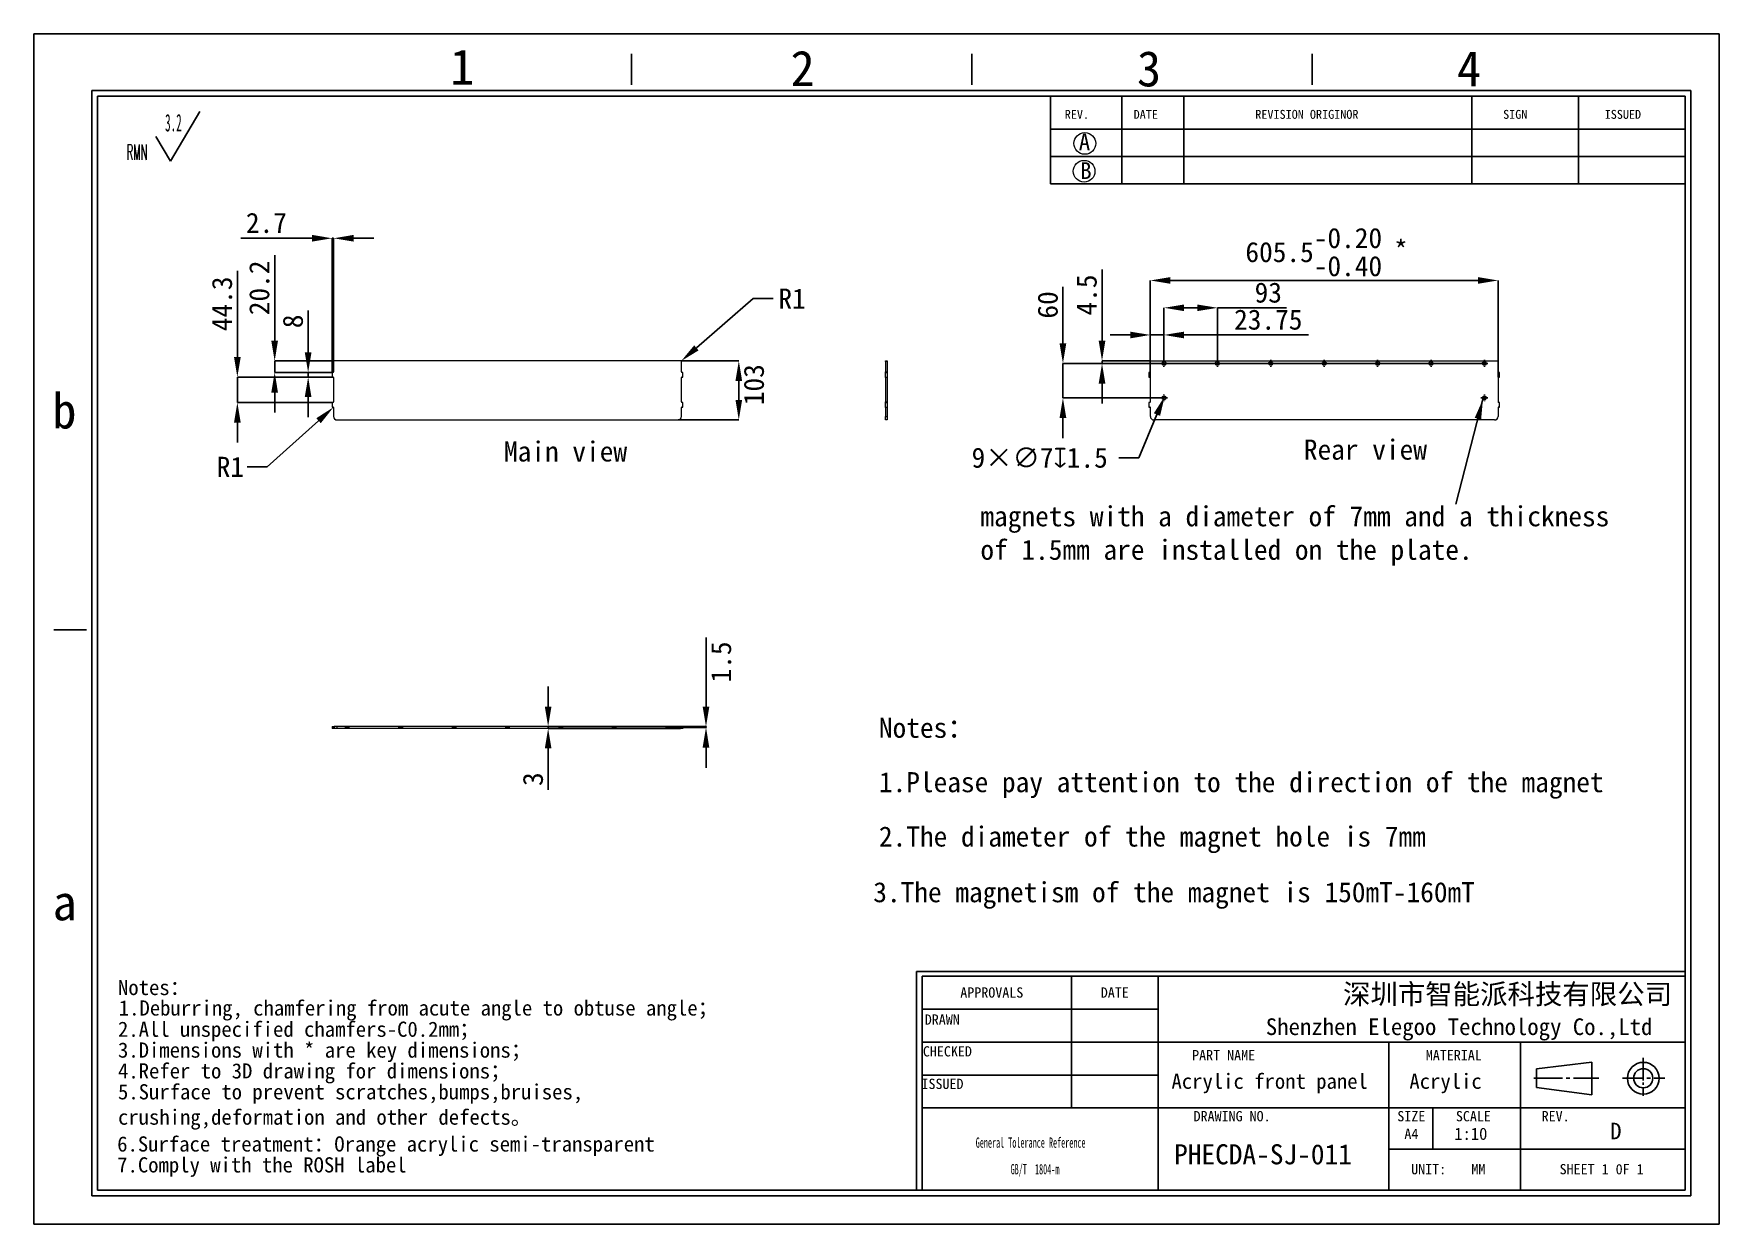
# Model space of a CAD drawing. Header units: millimetres. Extents: x 2 to 295, y 1 to 209.
import ezdxf

# ---------------------------------------------------------------- set-up
doc = ezdxf.new("R2010")
doc.units = ezdxf.units.MM
doc.header["$PDSIZE"] = -1
doc.linetypes.add('HIDDEN', pattern=[1.905, 1.27, -0.635])
doc.layers.add('SLD-0', color=179, linetype='Continuous')
doc.layers.add('蓝色线', color=5, linetype='Continuous', lineweight=15)
doc.styles.add('8', font='simfang.ttf')
doc.styles.add('C', font='simfang.ttf')
doc.styles.add('SLDTEXTSTYLE1', font='TXT', dxfattribs={"width": 0.469, "bigfont": 'bigfont'})
doc.styles.add('SLDTEXTSTYLE2', font='TXT', dxfattribs={"width": 0.469})
doc.styles.add('SLDTEXTSTYLE8', font='TXT', dxfattribs={"width": 0.484})
doc.dimstyles.new('SLDDIMSTYLE0', dxfattribs={"dimtxt": 3.5, "dimasz": 3.5, "dimexe": 0, "dimexo": 0.0625, "dimgap": 0.875, "dimtad": 2, "dimlfac": 10, "dimrnd": 1e-09, "dimzin": 12, "dimdsep": 46, "dimtxsty": 'SLDTEXTSTYLE2', "dimsah": 1, "dimcen": 0.09, "dimadec": 0, "dimazin": 3, "dimtfac": 1, "dimtmove": 0, "dimatfit": 0, "dimfxl": 1, "dimfrac": 2, "dimtolj": 1, "dimtzin": 12, "dimarcsym": 0})
doc.dimstyles.new('SLDDIMSTYLE1', dxfattribs={"dimtxt": 3.5, "dimasz": 3.5, "dimexe": 0, "dimexo": 0.0625, "dimgap": 0.875, "dimtad": 0, "dimtih": 1, "dimtoh": 1, "dimlfac": 10, "dimrnd": 1e-09, "dimzin": 12, "dimdsep": 46, "dimtxsty": 'SLDTEXTSTYLE2', "dimsah": 1, "dimcen": 0, "dimadec": 0, "dimazin": 3, "dimtfac": 1, "dimtofl": 0, "dimtmove": 0, "dimatfit": 3, "dimfxl": 1, "dimfrac": 2, "dimtolj": 1, "dimtzin": 12, "dimarcsym": 0})
doc.dimstyles.new('SLDDIMSTYLE2', dxfattribs={"dimtxt": 3.5, "dimasz": 3.5, "dimexe": 0, "dimexo": 0.0625, "dimgap": 0.875, "dimtad": 0, "dimtih": 1, "dimtoh": 1, "dimlfac": 10, "dimrnd": 1e-09, "dimzin": 12, "dimdsep": 46, "dimtxsty": 'SLDTEXTSTYLE2', "dimsah": 1, "dimcen": 0, "dimadec": 0, "dimazin": 3, "dimtfac": 1, "dimtofl": 0, "dimtmove": 1, "dimatfit": 3, "dimfxl": 1, "dimfrac": 2, "dimtolj": 1, "dimtzin": 12, "dimarcsym": 0})
doc.dimstyles.new('SLDDIMSTYLE3', dxfattribs={"dimtxt": 3.5, "dimasz": 3.5, "dimexe": 0, "dimexo": 0.0625, "dimgap": 0.875, "dimtad": 2, "dimlfac": 10, "dimrnd": 1e-09, "dimzin": 12, "dimdsep": 46, "dimtxsty": 'SLDTEXTSTYLE2', "dimsah": 1, "dimcen": 0.09, "dimadec": 0, "dimazin": 3, "dimtol": 1, "dimtp": -0.2, "dimtm": 0.4, "dimtfac": 1, "dimtofl": 0, "dimtmove": 0, "dimatfit": 3, "dimfxl": 1, "dimfrac": 2, "dimtolj": 1, "dimtzin": 0, "dimarcsym": 0})
doc.dimstyles.new('SLDDIMSTYLE4', dxfattribs={"dimtxt": 3.5, "dimasz": 3.5, "dimexe": 0, "dimexo": 0.0625, "dimgap": 0.875, "dimtad": 2, "dimlfac": 10, "dimrnd": 1e-09, "dimzin": 12, "dimdsep": 46, "dimtxsty": 'SLDTEXTSTYLE2', "dimsah": 1, "dimcen": 0.09, "dimadec": 0, "dimazin": 3, "dimtfac": 1, "dimtofl": 0, "dimtmove": 0, "dimatfit": 3, "dimfxl": 1, "dimfrac": 2, "dimtolj": 1, "dimtzin": 12, "dimarcsym": 0})
doc.dimstyles.new('SLDDIMSTYLE5', dxfattribs={"dimtxt": 3.5, "dimasz": 3.5, "dimexe": 0, "dimexo": 0.0625, "dimgap": 0.875, "dimtad": 0, "dimtih": 1, "dimtoh": 1, "dimlfac": 10, "dimrnd": 1e-09, "dimzin": 12, "dimdsep": 46, "dimtxsty": 'SLDTEXTSTYLE2', "dimsah": 1, "dimcen": 0, "dimadec": 0, "dimazin": 3, "dimtfac": 1, "dimtmove": 0, "dimatfit": 3, "dimfxl": 1, "dimfrac": 2, "dimtolj": 1, "dimtzin": 12, "dimarcsym": 0})
doc.dimstyles.new('SLDDIMSTYLE6', dxfattribs={"dimtxt": 0.18, "dimasz": 3.5, "dimexe": 0, "dimexo": 0.0625, "dimgap": 0, "dimtad": 0, "dimtih": 1, "dimtoh": 1, "dimdec": 0, "dimrnd": 1e-09, "dimzin": 0, "dimdsep": 46, "dimtxsty": 'Standard', "dimsah": 1, "dimcen": 0.09, "dimadec": 0, "dimazin": 0, "dimtfac": 3.5, "dimtdec": 0, "dimtofl": 0, "dimtmove": 0, "dimatfit": 3, "dimfxl": 1, "dimfrac": 2, "dimtolj": 1, "dimtzin": 0, "dimarcsym": 0})

# ---------------------------------------------------------------- blocks, each defined once
blk = doc.blocks.new('SW_NOTE_0')
at = {"layer": 'SLD-0', "color": 0, "attachment_point": 1, "style": 'C'}
for s, insert, char_height in [('Notes：', (0.83, 13.42), 2.646), ('1.Deburring, chamfering from acute angle to obtuse angle；', (0.97, 9.85), 2.6458), ('2.All unspecified chamfers-C0.2mm；', (0.83, 6.15), 2.6458), ('3.{\\fSimSun|b0|i0|c134|p2;Dimensions with * are key dimensions}；', (0.83, 2.52), 2.6458), ('4.Refer to 3D drawing for dimensions；', (0.83, -1.11), 2.6458), ('5.Surface to prevent scratches,bumps,bruises,\\Pcrushing,deformation and other defects。', (0.83, -4.75), 2.6458), ('6.Surface treatment：Orange acrylic semi-transparent', (0.69, -13.84), 2.6458), ('7.Comply with the ROSH label', (0.69, -17.48), 2.6458)]:
    blk.add_mtext(s, dxfattribs=dict(at, insert=insert, char_height=char_height))
blk = doc.blocks.new('SW_NOTE_1')
at = {"layer": 'SLD-0', "color": 0}
for q in [(12.74, 9.16), (5.08, 4.83)]:
    blk.add_line((7.63, 0.49), q, dxfattribs=at)
at = {"layer": 'SLD-0', "color": 0, "attachment_point": 1}
for s, insert, char_height, style in [('3.2', (6.67, 8.73), 3.032, 'SLDTEXTSTYLE2'), ('{\\Ftxt,bigfont|c134;RMN}', (0, 3.41), 2.6458, 'SLDTEXTSTYLE1')]:
    blk.add_mtext(s, dxfattribs=dict(at, insert=insert, char_height=char_height, style=style))
blk = doc.blocks.new('SW_NOTE_2')
at = {"layer": 'SLD-0', "color": 5, "char_height": 3.5, "attachment_point": 1, "style": '8'}
for s, insert in [('Notes：', (0, 8.19)), ('1.Please pay attention to the direction of the magnet', (0, -1.28)), ('2.The diameter of the magnet hole is 7mm', (0, -10.75)), ('3.The magnetism of the magnet is 150mT-160mT', (-0.98, -20.45))]:
    blk.add_mtext(s, dxfattribs=dict(at, insert=insert))
blk = doc.blocks.new('SW_NOTE_3')
at = {"layer": 'SLD-0', "color": 0, "char_height": 1.7927, "attachment_point": 2, "style": 'SLDTEXTSTYLE8'}
for s, insert in [('General Tolerance Reference', (12.75, 2.31)), ('GB/T  1804-m', (13.51, -2.32))]:
    blk.add_mtext(s, dxfattribs=dict(at, insert=insert))
blk = doc.blocks.new('_D')
at = {"layer": 'Defpoints', "color": 0}
for p in [(49.38, 149.67), (53.55, 149.67), (53.55, 148.87)]:
    blk.add_point(p, dxfattribs=at)
at = {"layer": 'SLD-0', "color": 0, "lineweight": -2}
for p, q in [((49.38, 153.17), (49.38, 160.46)), ((53.48, 149.67), (49.38, 149.67)), ((49.38, 148.87), (49.38, 149.67)), ((53.48, 148.87), (49.38, 148.87)), ((49.38, 145.37), (49.38, 141.87))]:
    blk.add_line(p, q, dxfattribs=at)
at = {"layer": 'SLD-0', "color": 0}
for points in [[(48.79, 153.17), (49.96, 153.17), (49.38, 149.67)], [(48.79, 145.37), (49.96, 145.37), (49.38, 148.87)]]:
    blk.add_solid(points, dxfattribs=at)
at = {"layer": 'SLD-0', "color": 0, "insert": (44.96, 158.57), "char_height": 3.5, "attachment_point": 2, "rotation": 90, "style": 'C'}
blk.add_mtext('\\A1;8', dxfattribs=at)
blk = doc.blocks.new('_D_1')
at = {"layer": 'Defpoints', "color": 0}
for p in [(53.82, 173.04), (53.82, 151.59), (53.55, 149.67)]:
    blk.add_point(p, dxfattribs=at)
at = {"layer": 'SLD-0', "color": 0, "lineweight": -2}
for p, q in [((50.05, 173.04), (37.68, 173.04)), ((53.55, 149.73), (53.55, 173.04)), ((53.82, 173.04), (53.55, 173.04)), ((53.82, 151.65), (53.82, 173.04)), ((57.32, 173.04), (60.82, 173.04))]:
    blk.add_line(p, q, dxfattribs=at)
at = {"layer": 'SLD-0', "color": 0}
for points in [[(50.05, 173.63), (50.05, 172.46), (53.55, 173.04)], [(57.32, 173.63), (57.32, 172.46), (53.82, 173.04)]]:
    blk.add_solid(points, dxfattribs=at)
at = {"layer": 'SLD-0', "color": 0, "insert": (42.11, 177.48), "char_height": 3.5, "attachment_point": 2, "style": 'C'}
blk.add_mtext('\\A1;2.7', dxfattribs=at)
blk = doc.blocks.new('_D_2')
at = {"layer": 'Defpoints', "color": 0}
for p in [(53.55, 148.87), (37.05, 144.44), (53.57, 144.44)]:
    blk.add_point(p, dxfattribs=at)
at = {"layer": 'SLD-0', "color": 0, "lineweight": -2}
for p, q in [((37.05, 152.37), (37.05, 167.36)), ((53.48, 148.87), (37.05, 148.87)), ((37.05, 144.44), (37.05, 148.87)), ((53.5, 144.44), (37.05, 144.44)), ((37.05, 140.94), (37.05, 137.44))]:
    blk.add_line(p, q, dxfattribs=at)
at = {"layer": 'SLD-0', "color": 0}
for points in [[(36.47, 152.37), (37.64, 152.37), (37.05, 148.87)], [(36.47, 140.94), (37.64, 140.94), (37.05, 144.44)]]:
    blk.add_solid(points, dxfattribs=at)
at = {"layer": 'SLD-0', "color": 0, "insert": (32.62, 161.62), "char_height": 3.5, "attachment_point": 2, "rotation": 90, "style": 'C'}
blk.add_mtext('\\A1;44.3', dxfattribs=at)
blk = doc.blocks.new('_D_3')
at = {"layer": 'Defpoints', "color": 0}
for p in [(114.27, 151.59), (114.34, 151.66)]:
    blk.add_point(p, dxfattribs=at)
at = {"layer": 'SLD-0', "color": 0, "lineweight": -2}
for p, q in [((126.88, 162.54), (116.98, 153.95)), ((130.38, 162.54), (126.88, 162.54))]:
    blk.add_line(p, q, dxfattribs=at)
at = {"layer": 'SLD-0', "color": 0}
blk.add_solid([(116.6, 154.39), (117.37, 153.51), (114.34, 151.66)], dxfattribs=at)
at = {"layer": 'SLD-0', "color": 0, "insert": (131.26, 164.29), "char_height": 3.5, "attachment_point": 1, "style": 'C'}
blk.add_mtext('\\A1;R1', dxfattribs=at)
blk = doc.blocks.new('_D_4')
at = {"layer": 'Defpoints', "color": 0}
for p in [(114.27, 151.69), (113.77, 141.39), (124.37, 141.39)]:
    blk.add_point(p, dxfattribs=at)
at = {"layer": 'SLD-0', "color": 0, "lineweight": -2}
for p, q in [((114.33, 151.69), (124.37, 151.69)), ((124.37, 148.19), (124.37, 144.89)), ((113.83, 141.39), (124.37, 141.39))]:
    blk.add_line(p, q, dxfattribs=at)
at = {"layer": 'SLD-0', "color": 0}
for points in [[(123.79, 148.19), (124.95, 148.19), (124.37, 151.69)], [(123.79, 144.89), (124.95, 144.89), (124.37, 141.39)]]:
    blk.add_solid(points, dxfattribs=at)
at = {"layer": 'SLD-0', "color": 0, "insert": (125.24, 147.54), "char_height": 3.5, "attachment_point": 2, "rotation": 90, "style": 'C'}
blk.add_mtext('\\A1;103', dxfattribs=at)
blk = doc.blocks.new('_D_5')
at = {"layer": 'Defpoints', "color": 0}
for p in [(43.55, 151.69), (53.92, 151.69), (53.55, 149.67)]:
    blk.add_point(p, dxfattribs=at)
at = {"layer": 'SLD-0', "color": 0, "lineweight": -2}
for p, q in [((43.55, 155.19), (43.55, 170.1)), ((53.85, 151.69), (43.55, 151.69)), ((43.55, 149.67), (43.55, 151.69)), ((53.48, 149.67), (43.55, 149.67)), ((43.55, 146.17), (43.55, 142.67))]:
    blk.add_line(p, q, dxfattribs=at)
at = {"layer": 'SLD-0', "color": 0}
for points in [[(42.96, 155.19), (44.13, 155.19), (43.55, 151.69)], [(42.96, 146.17), (44.13, 146.17), (43.55, 149.67)]]:
    blk.add_solid(points, dxfattribs=at)
at = {"layer": 'SLD-0', "color": 0, "insert": (39.11, 164.4), "char_height": 3.5, "attachment_point": 2, "rotation": 90, "style": 'C'}
blk.add_mtext('\\A1;20.2', dxfattribs=at)
blk = doc.blocks.new('_D_6')
at = {"layer": 'Defpoints', "color": 0}
for p in [(53.72, 143.54), (53.79, 143.61)]:
    blk.add_point(p, dxfattribs=at)
at = {"layer": 'SLD-0', "color": 0, "lineweight": -2}
for p, q in [((42.26, 133.23), (51.19, 141.27)), ((38.76, 133.23), (42.26, 133.23))]:
    blk.add_line(p, q, dxfattribs=at)
at = {"layer": 'SLD-0', "color": 0}
blk.add_solid([(50.8, 141.7), (51.58, 140.83), (53.79, 143.61)], dxfattribs=at)
at = {"layer": 'SLD-0', "color": 0, "insert": (33.45, 134.98), "char_height": 3.5, "attachment_point": 1, "style": 'C'}
blk.add_mtext('\\A1;R1', dxfattribs=at)
blk = doc.blocks.new('_D_7')
at = {"layer": 'Defpoints', "color": 0}
for p in [(112.34, 87.83), (114.27, 87.98), (118.66, 87.98)]:
    blk.add_point(p, dxfattribs=at)
at = {"layer": 'SLD-0', "color": 0, "lineweight": -2}
for p, q in [((118.66, 91.48), (118.66, 103.51)), ((112.4, 87.83), (118.66, 87.83)), ((114.33, 87.98), (118.66, 87.98)), ((118.66, 87.83), (118.66, 87.98)), ((118.66, 84.33), (118.66, 80.83))]:
    blk.add_line(p, q, dxfattribs=at)
at = {"layer": 'SLD-0', "color": 0}
for points in [[(118.07, 91.48), (119.24, 91.48), (118.66, 87.98)], [(118.07, 84.33), (119.24, 84.33), (118.66, 87.83)]]:
    blk.add_solid(points, dxfattribs=at)
at = {"layer": 'SLD-0', "color": 0, "insert": (119.53, 99.24), "char_height": 3.5, "attachment_point": 2, "rotation": 90, "style": 'C'}
blk.add_mtext('\\A1;1.5', dxfattribs=at)
blk = doc.blocks.new('_D_8')
at = {"layer": 'Defpoints', "color": 0}
for p in [(91.17, 87.68), (114.27, 87.98), (114.27, 87.68)]:
    blk.add_point(p, dxfattribs=at)
at = {"layer": 'SLD-0', "color": 0, "lineweight": -2}
for p, q in [((91.17, 91.48), (91.17, 94.98)), ((114.2, 87.98), (91.17, 87.98)), ((91.17, 87.98), (91.17, 87.68)), ((114.2, 87.68), (91.17, 87.68)), ((91.17, 84.18), (91.17, 76.99))]:
    blk.add_line(p, q, dxfattribs=at)
at = {"layer": 'SLD-0', "color": 0}
for points in [[(90.59, 91.48), (91.75, 91.48), (91.17, 87.98)], [(90.59, 84.18), (91.75, 84.18), (91.17, 87.68)]]:
    blk.add_solid(points, dxfattribs=at)
at = {"layer": 'SLD-0', "color": 0, "insert": (86.76, 78.83), "char_height": 3.5, "attachment_point": 2, "rotation": 90, "style": 'C'}
blk.add_mtext('\\A1;3', dxfattribs=at)
blk = doc.blocks.new('_D_9')
at = {"layer": 'Defpoints', "color": 0}
for p in [(256.58, 165.7), (196.03, 148.77), (256.58, 148.77)]:
    blk.add_point(p, dxfattribs=at)
at = {"layer": '蓝色线', "color": 0, "lineweight": -2}
for p, q in [((196.03, 148.83), (196.03, 165.7)), ((199.53, 165.7), (253.08, 165.7)), ((256.58, 148.83), (256.58, 165.7))]:
    blk.add_line(p, q, dxfattribs=at)
at = {"layer": '蓝色线', "color": 0}
for points in [[(199.53, 166.28), (199.53, 165.11), (196.03, 165.7)], [(253.08, 166.28), (253.08, 165.11), (256.58, 165.7)]]:
    blk.add_solid(points, dxfattribs=at)
at = {"layer": '蓝色线', "color": 0, "insert": (224.49, 174.84), "char_height": 3.5, "attachment_point": 2, "style": 'C'}
blk.add_mtext('\\A1;605.5\\S-0.20^ -0.40;', dxfattribs=at)
blk = doc.blocks.new('_D_10')
at = {"layer": 'Defpoints', "color": 0}
for p in [(207.71, 160.93), (198.41, 151.84), (207.71, 151.84)]:
    blk.add_point(p, dxfattribs=at)
at = {"layer": 'SLD-0', "color": 0, "lineweight": -2}
for p, q in [((198.41, 151.9), (198.41, 160.93)), ((201.91, 160.93), (204.21, 160.93)), ((207.71, 151.9), (207.71, 160.93)), ((207.71, 160.93), (219.73, 160.93))]:
    blk.add_line(p, q, dxfattribs=at)
at = {"layer": 'SLD-0', "color": 0}
for points in [[(201.91, 161.51), (201.91, 160.35), (198.41, 160.93)], [(204.21, 161.51), (204.21, 160.35), (207.71, 160.93)]]:
    blk.add_solid(points, dxfattribs=at)
at = {"layer": 'SLD-0', "color": 0, "insert": (216.57, 165.34), "char_height": 3.5, "attachment_point": 2, "style": 'C'}
blk.add_mtext('\\A1;93', dxfattribs=at)
blk = doc.blocks.new('_D_11')
at = {"layer": 'Defpoints', "color": 0}
for p in [(198.41, 156.2), (196.03, 151.59), (198.41, 151.84)]:
    blk.add_point(p, dxfattribs=at)
at = {"layer": 'SLD-0', "color": 0, "lineweight": -2}
for p, q in [((192.53, 156.2), (189.03, 156.2)), ((196.03, 151.65), (196.03, 156.2)), ((196.03, 156.2), (198.41, 156.2)), ((198.41, 151.9), (198.41, 156.2)), ((201.91, 156.2), (223.55, 156.2))]:
    blk.add_line(p, q, dxfattribs=at)
at = {"layer": 'SLD-0', "color": 0}
for points in [[(192.53, 156.78), (192.53, 155.61), (196.03, 156.2)], [(201.91, 156.78), (201.91, 155.61), (198.41, 156.2)]]:
    blk.add_solid(points, dxfattribs=at)
at = {"layer": 'SLD-0', "color": 0, "insert": (216.57, 160.63), "char_height": 3.5, "attachment_point": 2, "style": 'C'}
blk.add_mtext('\\A1;23.75', dxfattribs=at)
blk = doc.blocks.new('_D_12')
at = {"layer": 'Defpoints', "color": 0}
for p in [(197.81, 151.24), (180.81, 145.24), (197.81, 145.24)]:
    blk.add_point(p, dxfattribs=at)
at = {"layer": 'SLD-0', "color": 0, "lineweight": -2}
for p, q in [((180.81, 154.74), (180.81, 164.61)), ((197.75, 151.24), (180.81, 151.24)), ((180.81, 145.24), (180.81, 151.24)), ((197.75, 145.24), (180.81, 145.24)), ((180.81, 141.74), (180.81, 138.24))]:
    blk.add_line(p, q, dxfattribs=at)
at = {"layer": 'SLD-0', "color": 0}
for points in [[(180.23, 154.74), (181.4, 154.74), (180.81, 151.24)], [(180.23, 141.74), (181.4, 141.74), (180.81, 145.24)]]:
    blk.add_solid(points, dxfattribs=at)
at = {"layer": 'SLD-0', "color": 0, "insert": (176.4, 161.43), "char_height": 3.5, "attachment_point": 2, "rotation": 90, "style": 'C'}
blk.add_mtext('\\A1;60', dxfattribs=at)
blk = doc.blocks.new('_D_13')
at = {"layer": 'Defpoints', "color": 0}
for p in [(187.62, 151.69), (196.13, 151.69), (245.51, 151.24)]:
    blk.add_point(p, dxfattribs=at)
at = {"layer": 'SLD-0', "color": 0, "lineweight": -2}
for p, q in [((187.62, 155.19), (187.62, 167.62)), ((196.07, 151.69), (187.62, 151.69)), ((187.62, 151.24), (187.62, 151.69)), ((245.45, 151.24), (187.62, 151.24)), ((187.62, 147.74), (187.62, 144.24))]:
    blk.add_line(p, q, dxfattribs=at)
at = {"layer": 'SLD-0', "color": 0}
for points in [[(187.04, 155.19), (188.2, 155.19), (187.62, 151.69)], [(187.04, 147.74), (188.2, 147.74), (187.62, 151.24)]]:
    blk.add_solid(points, dxfattribs=at)
at = {"layer": 'SLD-0', "color": 0, "insert": (183.19, 163.16), "char_height": 3.5, "attachment_point": 2, "rotation": 90, "style": 'C'}
blk.add_mtext('\\A1;4.5', dxfattribs=at)
blk = doc.blocks.new('_D_14')
at = {"layer": 'Defpoints', "color": 0}
for p in [(198.27, 144.92), (198.55, 145.56)]:
    blk.add_point(p, dxfattribs=at)
at = {"layer": 'SLD-0', "color": 0, "lineweight": -2}
for p, q in [((194.02, 134.8), (197.19, 142.34)), ((190.52, 134.8), (194.02, 134.8))]:
    blk.add_line(p, q, dxfattribs=at)
at = {"layer": 'SLD-0', "color": 0}
blk.add_solid([(196.65, 142.56), (197.73, 142.11), (198.55, 145.56)], dxfattribs=at)
at = {"layer": 'SLD-0', "color": 0, "insert": (164.9, 136.58), "char_height": 3.5, "attachment_point": 1, "style": 'C'}
blk.add_mtext('\\A1;9×∅7{\\fGDT;x}1.5', dxfattribs=at)
blk = doc.blocks.new('SW_NOTE_4')
at = {"insert": (-48.99, 7.4), "char_height": 3.5, "width": 286.0375, "attachment_point": 1}
blk.add_mtext(' {\\fFangSong|b0|i0|c0|p49;\\C5;magnets with a diameter of 7mm and a thickness\\fFangSong|b0|i0|c134|p49;\\P\\fFangSong|b0|i0|c0|p49; of 1.5mm are installed on the plate.}', dxfattribs=at)
blk = doc.blocks.new('SW_CENTERMARKSYMBOL_0')
at = {"layer": 'SLD-0', "color": 0}
for p, q in [((-19.1, 0), (-19.2, 0)), ((-18.6, 0), (-18.85, 0)), ((-18.6, 0.5), (-18.6, 0.6)), ((-18.6, 0), (-18.6, 0.25)), ((-18.6, 0), (-18.6, -0.25)), ((-18.6, 0), (-18.35, 0)), ((-18.1, 0), (-9.8, 0)), ((-9.3, 0), (-9.55, 0)), ((-9.3, 0.5), (-9.3, 0.6)), ((-9.3, 0), (-9.3, 0.25)), ((-9.3, 0), (-9.3, -0.25)), ((-9.3, 0), (-9.05, 0)), ((-8.8, 0), (-0.5, 0)), ((0, 0), (-0.25, 0)), ((0, 0.5), (0, 0.6)), ((0, 0), (0, 0.25)), ((0, 0), (0, -0.25)), ((0, 0), (0.25, 0)), ((0.5, 0), (8.8, 0)), ((9.3, 0), (9.05, 0)), ((9.3, 0.5), (9.3, 0.6)), ((9.3, 0), (9.3, 0.25)), ((9.3, 0), (9.3, -0.25)), ((9.3, 0), (9.55, 0)), ((9.8, 0), (9.9, 0)), ((-18.6, -0.5), (-18.6, -0.6)), ((-9.3, -0.5), (-9.3, -0.6)), ((0, -0.5), (0, -0.6)), ((9.3, -0.5), (9.3, -0.6))]:
    blk.add_line(p, q, dxfattribs=at)
blk = doc.blocks.new('SW_CENTERMARKSYMBOL_1')
at = {"layer": 'SLD-0', "color": 0}
for p, q in [((-9.8, 0), (-9.9, 0)), ((-9.3, 0), (-9.55, 0)), ((-9.3, 0.5), (-9.3, 0.6)), ((-9.3, 0), (-9.3, 0.25)), ((-9.3, 0), (-9.3, -0.25)), ((-9.3, 0), (-9.05, 0)), ((-8.8, 0), (-0.5, 0)), ((0, 0), (-0.25, 0)), ((0, 0.5), (0, 0.6)), ((0, 0), (0, 0.25)), ((0, 0), (0, -0.25)), ((0, 0), (0.25, 0)), ((0.5, 0), (8.8, 0)), ((9.3, 0), (9.05, 0)), ((9.3, 0.5), (9.3, 0.6)), ((9.3, 0), (9.3, 0.25)), ((9.3, 0), (9.3, -0.25)), ((9.3, 0), (9.55, 0)), ((9.8, 0), (18.1, 0)), ((18.6, 0), (18.35, 0)), ((18.6, 0.5), (18.6, 0.6)), ((18.6, 0), (18.6, 0.25)), ((18.6, 0), (18.6, -0.25)), ((18.6, 0), (18.85, 0)), ((19.1, 0), (19.2, 0)), ((-9.3, -0.5), (-9.3, -0.6)), ((0, -0.5), (0, -0.6)), ((9.3, -0.5), (9.3, -0.6)), ((18.6, -0.5), (18.6, -0.6))]:
    blk.add_line(p, q, dxfattribs=at)
blk = doc.blocks.new('SW_CENTERMARKSYMBOL_2')
at = {"layer": 'SLD-0', "color": 0}
for p, q in [((-0.5, 0), (-0.6, 0)), ((0, 0), (-0.25, 0)), ((0, 0.5), (0, 0.6)), ((0, 0), (0, 0.25)), ((0, 0), (0, -0.25)), ((0, 0), (0.25, 0)), ((0.5, 0), (0.6, 0)), ((0, -0.5), (0, -0.6))]:
    blk.add_line(p, q, dxfattribs=at)
blk = doc.blocks.new('SW_CENTERMARKSYMBOL_3')
at = {"layer": 'SLD-0', "color": 0}
for p, q in [((-0.5, 0), (-0.6, 0)), ((0, 0), (-0.25, 0)), ((0, 0.5), (0, 0.6)), ((0, 0), (0, 0.25)), ((0, 0), (0, -0.25)), ((0, 0), (0.25, 0)), ((0.5, 0), (0.6, 0)), ((0, -0.5), (0, -0.6))]:
    blk.add_line(p, q, dxfattribs=at)

msp = doc.modelspace()

# ---------------------------------------------------------------- linework, layer by layer
at = {"color": 7, "linetype": 'Continuous', "lineweight": 15}
for p, q in [((53.8152, 151.5916), (53.8152, 149.7716)), ((114.2652, 151.6916), (53.9152, 151.6916)), ((114.3652, 149.7716), (114.3652, 151.5916)), ((149.9122, 151.6916), (150.2122, 151.6916)), ((149.9122, 151.5916), (149.9122, 151.6916)), ((150.2122, 151.5916), (149.9122, 151.5916)), ((149.9122, 151.5916), (149.9122, 149.7716)), ((149.9122, 149.7716), (150.2122, 149.7716)), ((149.9122, 149.6716), (149.9122, 149.7716)), ((150.2122, 151.6916), (150.2122, 151.5916)), ((150.2122, 151.5916), (150.2122, 149.7716)), ((150.2122, 149.7716), (150.2122, 149.6716)), ((196.0349, 149.7716), (196.0349, 151.5916)), ((196.1349, 151.6916), (256.4849, 151.6916)), ((256.5849, 151.5916), (256.5849, 149.7716)), ((53.7152, 149.6716), (53.5452, 149.6716)), ((53.5452, 149.6716), (53.5452, 148.8716)), ((53.5452, 148.8716), (53.7152, 148.8716)), ((53.8152, 148.7716), (53.8152, 144.5416)), ((114.3652, 144.5416), (114.3652, 148.7716)), ((114.6352, 149.6716), (114.4652, 149.6716)), ((114.4652, 148.8716), (114.6352, 148.8716)), ((114.6352, 148.8716), (114.6352, 149.6716)), ((149.9122, 149.6716), (150.2122, 149.6716)), ((149.9122, 148.8716), (149.9122, 149.6716)), ((149.9122, 148.8716), (150.2122, 148.8716)), ((149.9122, 148.7716), (149.9122, 148.8716)), ((150.2122, 148.7716), (149.9122, 148.7716)), ((149.9122, 148.7716), (149.9122, 144.5416)), ((150.2122, 149.6716), (150.2122, 148.8716)), ((150.2122, 148.8716), (150.2122, 148.7716)), ((150.2122, 148.7716), (150.2122, 144.5416)), ((195.9349, 149.6716), (195.7649, 149.6716)), ((195.7649, 149.6716), (195.7649, 148.8716)), ((195.7649, 148.8716), (195.9349, 148.8716)), ((196.0349, 144.5416), (196.0349, 148.7716)), ((256.5849, 148.7716), (256.5849, 144.5416)), ((256.8549, 149.6716), (256.6849, 149.6716)), ((256.6849, 148.8716), (256.8549, 148.8716)), ((256.8549, 148.8716), (256.8549, 149.6716)), ((53.7152, 144.4416), (53.5652, 144.4416)), ((53.5652, 144.4416), (53.5652, 143.6416)), ((114.6152, 144.4416), (114.4652, 144.4416)), ((114.6152, 143.6416), (114.6152, 144.4416)), ((149.9122, 144.5416), (150.2122, 144.5416)), ((149.9122, 144.4416), (149.9122, 144.5416)), ((149.9122, 144.4416), (150.2122, 144.4416)), ((149.9122, 143.6416), (149.9122, 144.4416)), ((150.2122, 144.5416), (150.2122, 144.4416)), ((150.2122, 144.4416), (150.2122, 143.6416)), ((195.7849, 144.4416), (195.7849, 143.6416)), ((195.9349, 144.4416), (195.7849, 144.4416)), ((256.8349, 144.4416), (256.6849, 144.4416)), ((256.8349, 143.6416), (256.8349, 144.4416)), ((53.5652, 143.6416), (53.7152, 143.6416)), ((53.8152, 143.5416), (53.8152, 141.9916)), ((54.4152, 141.3916), (113.7652, 141.3916)), ((114.3652, 141.9916), (114.3652, 143.5416)), ((114.4652, 143.6416), (114.6152, 143.6416)), ((149.9122, 143.6416), (150.2122, 143.6416)), ((149.9122, 143.5416), (149.9122, 143.6416)), ((150.2122, 143.5416), (149.9122, 143.5416)), ((149.9122, 143.5416), (149.9122, 141.9916)), ((149.9122, 141.9916), (150.2122, 141.9916)), ((149.9122, 141.3916), (149.9122, 141.9916)), ((150.2122, 141.3916), (149.9122, 141.3916)), ((150.2122, 143.6416), (150.2122, 143.5416)), ((150.2122, 143.5416), (150.2122, 141.9916)), ((150.2122, 141.9916), (150.2122, 141.3916)), ((195.7849, 143.6416), (195.9349, 143.6416)), ((196.0349, 141.9916), (196.0349, 143.5416)), ((255.9849, 141.3916), (196.6349, 141.3916)), ((256.5849, 143.5416), (256.5849, 141.9916)), ((256.6849, 143.6416), (256.8349, 143.6416)), ((53.5452, 87.9775), (53.5452, 87.6775)), ((53.5452, 87.9775), (53.7152, 87.9775)), ((53.7152, 87.6775), (53.5452, 87.6775)), ((53.7152, 87.6775), (53.7152, 87.9775)), ((53.7152, 87.9775), (53.8152, 87.9775)), ((53.8152, 87.6775), (53.7152, 87.6775)), ((53.8152, 87.6775), (53.8152, 87.9775)), ((53.8152, 87.9775), (53.9152, 87.9775)), ((53.9152, 87.6775), (53.8152, 87.6775)), ((53.9152, 87.9775), (53.9152, 87.6775)), ((114.2652, 87.9775), (53.9152, 87.9775)), ((114.2652, 87.6775), (53.9152, 87.6775)), ((114.2652, 87.6775), (114.2652, 87.9775)), ((114.2652, 87.9775), (114.3652, 87.9775)), ((114.3652, 87.6775), (114.2652, 87.6775)), ((114.3652, 87.9775), (114.3652, 87.6775)), ((114.3652, 87.9775), (114.4652, 87.9775)), ((114.4652, 87.6775), (114.3652, 87.6775)), ((114.4652, 87.9775), (114.4652, 87.6775)), ((114.4652, 87.9775), (114.6352, 87.9775)), ((114.6352, 87.6775), (114.4652, 87.6775)), ((114.6352, 87.9775), (114.6352, 87.6775))]:
    msp.add_line(p, q, dxfattribs=at)
at = {"color": 7, "linetype": 'HIDDEN', "lineweight": 0}
for p, q in [((53.5652, 87.9775), (53.5652, 87.6775)), ((53.7152, 87.9775), (53.7152, 87.6775)), ((54.4152, 87.6775), (54.4152, 87.9775)), ((55.8402, 87.9775), (55.8402, 87.8275)), ((55.8402, 87.8275), (56.5402, 87.8275)), ((56.5402, 87.8275), (56.5402, 87.9775)), ((65.1402, 87.9775), (65.1402, 87.8275)), ((65.1402, 87.8275), (65.8402, 87.8275)), ((65.8402, 87.8275), (65.8402, 87.9775)), ((74.4402, 87.9775), (74.4402, 87.8275)), ((74.4402, 87.8275), (75.1402, 87.8275)), ((75.1402, 87.8275), (75.1402, 87.9775)), ((83.7402, 87.9775), (83.7402, 87.8275)), ((83.7402, 87.8275), (84.4402, 87.8275)), ((84.4402, 87.8275), (84.4402, 87.9775)), ((93.0402, 87.9775), (93.0402, 87.8275)), ((93.0402, 87.8275), (93.7402, 87.8275)), ((93.7402, 87.8275), (93.7402, 87.9775)), ((102.3402, 87.9775), (102.3402, 87.8275)), ((102.3402, 87.8275), (103.0402, 87.8275)), ((103.0402, 87.8275), (103.0402, 87.9775)), ((111.6402, 87.9775), (111.6402, 87.8275)), ((111.6402, 87.8275), (112.3402, 87.8275)), ((112.3402, 87.8275), (112.3402, 87.9775)), ((113.7652, 87.9775), (113.7652, 87.6775)), ((114.4652, 87.6775), (114.4652, 87.9775)), ((114.6152, 87.9775), (114.6152, 87.6775))]:
    msp.add_line(p, q, dxfattribs=at)
at = {"color": 7, "linetype": 'Continuous', "lineweight": 15}
for centre in [(198.4099, 151.2416), (207.7099, 151.2416), (217.0099, 151.2416), (226.3099, 151.2416), (235.6099, 151.2416), (244.9099, 151.2416), (254.2099, 151.2416), (198.4099, 145.2416), (254.2099, 145.2416)]:
    msp.add_circle(centre, 0.35, dxfattribs=at)
for centre, radius, start, end in [((53.7152, 149.7716), 0.1, 270, 0), ((53.9152, 151.5916), 0.1, 90, 180), ((114.2652, 151.5916), 0.1, 0, 90), ((114.4652, 149.7716), 0.1, 180, 270), ((195.9349, 149.7716), 0.1, 270, 0), ((196.1349, 151.5916), 0.1, 90, 180), ((256.4849, 151.5916), 0.1, 0, 90), ((256.6849, 149.7716), 0.1, 180, 270), ((53.7152, 148.7716), 0.1, 0, 90), ((114.4652, 148.7716), 0.1, 90, 180), ((195.9349, 148.7716), 0.1, 0, 90), ((256.6849, 148.7716), 0.1, 90, 180), ((53.7152, 144.5416), 0.1, 270, 0), ((114.4652, 144.5416), 0.1, 180, 270), ((195.9349, 144.5416), 0.1, 270, 0), ((256.6849, 144.5416), 0.1, 180, 270), ((53.7152, 143.5416), 0.1, 0, 90), ((54.4152, 141.9916), 0.6, 180, 270), ((113.7652, 141.9916), 0.6, 270, 0), ((114.4652, 143.5416), 0.1, 90, 180), ((195.9349, 143.5416), 0.1, 0, 90), ((196.6349, 141.9916), 0.6, 180, 270), ((255.9849, 141.9916), 0.6, 270, 0), ((256.6849, 143.5416), 0.1, 90, 180)]:
    msp.add_arc(centre, radius, start, end, dxfattribs=at)
at = {"layer": 'SLD-0'}
for p, q in [((1.5907, 208.6737), (295.1066, 208.6737)), ((1.5907, 1.2938), (1.5907, 208.6737)), ((295.1066, 208.6737), (295.1066, 1.2938)), ((12.6748, 7.2189), (12.6748, 197.811)), ((12.6748, 197.811), (289.1814, 197.811)), ((252.0174, 197.811), (252.0174, 182.5137)), ((270.5994, 197.811), (270.5994, 182.5137)), ((289.1814, 197.811), (289.1814, 7.2189)), ((289.1814, 7.2189), (12.6748, 7.2189)), ((295.1066, 1.2938), (1.5907, 1.2938))]:
    msp.add_line(p, q, dxfattribs=at)
at = {"layer": 'SLD-0', "color": 6, "linetype": 'Continuous'}
for p, q in [((105.701, 199.786), (105.701, 205.1695)), ((164.9525, 199.786), (164.9525, 205.1695)), ((224.2039, 199.786), (224.2039, 205.1695)), ((11.6873, 6.2314), (11.6873, 198.7985)), ((11.6873, 198.7985), (290.1689, 198.7985)), ((290.1689, 198.7985), (290.1689, 6.2314)), ((10.8046, 104.8527), (5.0681, 104.8527)), ((290.1689, 6.2314), (11.6873, 6.2314))]:
    msp.add_line(p, q, dxfattribs=at)
at = {"layer": 'SLD-0', "color": 179, "linetype": 'Continuous'}
for p, q in [((178.6588, 197.811), (178.6588, 182.5137)), ((191.0502, 197.811), (191.0502, 182.5137)), ((201.8863, 197.811), (201.8863, 182.5137)), ((178.6588, 192.0745), (289.1814, 192.0745)), ((178.6588, 187.2941), (289.1814, 187.2941)), ((178.6588, 182.5137), (289.1814, 182.5137)), ((289.1814, 45.3294), (155.3299, 45.3294)), ((155.3299, 45.3294), (155.3299, 7.2189)), ((289.1814, 44.5061), (156.286, 44.5061)), ((156.286, 44.5061), (156.286, 7.2189)), ((182.2808, 44.5061), (182.2808, 21.5602)), ((197.3975, 44.5061), (197.3975, 7.2189)), ((197.3975, 38.7696), (156.286, 38.7696)), ((289.1814, 33.0331), (156.286, 33.0331)), ((237.553, 33.0331), (237.553, 7.2189)), ((260.499, 7.2189), (260.499, 33.0331)), ((263.2552, 28.3538), (272.8879, 29.5382)), ((272.8879, 23.8461), (272.8879, 29.5382)), ((281.8693, 26.3495), (281.8693, 30.3163)), ((197.3975, 27.2966), (156.286, 27.2966)), ((262.7856, 26.7328), (267.8301, 26.7328)), ((263.2552, 25.1064), (263.2552, 28.3538)), ((268.4607, 26.7328), (269.0912, 26.7328)), ((269.7218, 26.7328), (274.1357, 26.7328)), ((281.8693, 26.7328), (278.2684, 26.7328)), ((282.4999, 26.7328), (283.1304, 26.7328)), ((283.761, 26.7328), (285.6527, 26.7328)), ((263.2552, 25.1064), (272.8879, 23.8461)), ((281.8693, 25.9663), (281.8693, 25.5831)), ((281.8693, 25.1998), (281.8693, 23.6668)), ((289.1814, 21.5602), (156.286, 21.5602)), ((245.2016, 21.5602), (245.2016, 14.3895)), ((237.553, 14.3895), (289.1814, 14.3895))]:
    msp.add_line(p, q, dxfattribs=at)
at = {"layer": 'SLD-0', "lineweight": 0}
for centre in [(184.6221, 189.5636), (184.4994, 184.7149)]:
    msp.add_circle(centre, 1.8944, dxfattribs=at)
at = {"layer": 'SLD-0', "color": 179, "linetype": 'Continuous'}
for radius in [2.7714, 1.669]:
    msp.add_circle((281.8693, 26.7328), radius, dxfattribs=at)

# ---------------------------------------------------------------- block references
at = {"color": 5, "linetype": 'Continuous', "lineweight": 0}
msp.add_blockref('SW_NOTE_4', (213.0503, 118.9709), dxfattribs=at)
at = {"layer": 'SLD-0'}
for name, p in [('SW_NOTE_1', (17.795, 185.9568)), ('SW_CENTERMARKSYMBOL_0', (217.0099, 151.2416)), ('SW_CENTERMARKSYMBOL_1', (235.6099, 151.2416)), ('SW_CENTERMARKSYMBOL_2', (198.4099, 145.2416)), ('SW_CENTERMARKSYMBOL_3', (254.2099, 145.2416)), ('SW_NOTE_2', (148.7692, 81.3402))]:
    msp.add_blockref(name, p, dxfattribs=at)
at = {"layer": 'SLD-0', "color": 5}
msp.add_blockref('SW_NOTE_0', (15.4393, 30.4471), dxfattribs=at)
at = {"layer": 'SLD-0', "color": 179}
msp.add_blockref('SW_NOTE_3', (162.4379, 14.1109), dxfattribs=at)

# ---------------------------------------------------------------- texts
at = {"layer": 'SLD-0', "style": 'C'}
for s, insert, char_height, attachment_point in [('1', (74.111, 205.9712), 6.172, 1), ('2', (133.3881, 205.7276), 6.172, 1), ('3', (193.7066, 205.6655), 6.172, 1), ('4', (249.4405, 205.6593), 6.172, 1), ('A', (183.5778, 191.2862), 2.9034, 1), ('B', (183.8319, 186.2712), 2.9034, 1), ('{\\C5;*}', (238.4748, 172.6952), 3.5, 1), ('b', (4.8346, 146.0918), 6.172, 1), ('Rear view', (222.7663, 137.9813), 3.5, 1), ('Main view', (83.4826, 137.6572), 3.5, 1), ('a', (4.8798, 60.4234), 6.172, 1), ('深圳市智能派科技有限公司', (258.2286, 43.144), 3.5, 2), ('{\\fSimSun|b0|i0|c134|p2;Acrylic front panel}', (216.8152, 27.5373), 2.645833, 2), ('{\\fSimSun|b0|i0|c134|p2;Acrylic }', (247.4462, 27.5373), 2.645833, 2), ('D', (276.1139, 18.9954), 2.9104, 1), ('PHECDA-SJ-011', (200.1726, 15.2388), 3.5, 1)]:
    msp.add_mtext(s, dxfattribs=dict(at, insert=insert, char_height=char_height, attachment_point=attachment_point))
at = {"layer": 'SLD-0', "color": 179, "style": 'C'}
for s, insert, char_height, attachment_point in [('REV.', (181.1288, 195.4001), 1.55363, 1), ('DATE', (193.1265, 195.4001), 1.55363, 1), ('REVISION ORIGINOR', (214.3082, 195.4001), 1.553633, 1), ('SIGN', (257.4664, 195.4001), 1.55363, 1), ('ISSUED', (275.1481, 195.4001), 1.55363, 1), ('APPROVALS', (168.4266, 42.5627), 1.79265, 2), ('DATE', (189.8496, 42.5627), 1.79265, 2), ('DRAWN', (159.8036, 37.8529), 1.79265, 2), ('Shenzhen Elegoo Technology Co.,Ltd', (249.7983, 37.1647), 2.910417, 2), ('CHECKED', (160.6957, 32.3147), 1.79265, 2), ('PART NAME', (208.7939, 31.6454), 1.79265, 2), ('MATERIAL', (248.8802, 31.6454), 1.79265, 2), ('ISSUED', (159.837, 26.6544), 1.79265, 2), ('DRAWING NO.', (210.268, 21.0216), 1.792654, 2), ('SIZE', (241.4789, 21.0216), 1.79265, 2), ('SCALE', (252.2889, 21.0216), 1.79265, 2), ('REV.', (266.6102, 21.0216), 1.79265, 2), ('A4', (241.4898, 17.9531), 1.79265, 2), ('1:10', (251.8418, 18.1206), 2.11667, 2), ('UNIT:', (244.4987, 11.7907), 1.79265, 2), ('MM', (253.1609, 11.7907), 1.79265, 2), ('SHEET 1 0F 1', (274.62, 11.7907), 1.792654, 2)]:
    msp.add_mtext(s, dxfattribs=dict(at, insert=insert, char_height=char_height, attachment_point=attachment_point))

# ---------------------------------------------------------------- dimensions: what is measured, and where the dimension line sits
at = {"layer": 'SLD-0'}
for base, p1, p2, dimstyle, picture, middle in [((53.8152, 173.0435), (53.5452, 149.6716), (53.8152, 151.5916), 'SLDDIMSTYLE0', '_D_1', (42.1102, 173.0435)), ((207.7099, 160.929), (198.4099, 151.8416), (207.7099, 151.8416), 'SLDDIMSTYLE4', '_D_10', (216.567, 160.929)), ((198.4099, 156.1955), (196.0349, 151.5916), (198.4099, 151.8416), 'SLDDIMSTYLE0', '_D_11', (216.567, 156.1955))]:
    dim = msp.add_linear_dim(base=base, p1=p1, p2=p2, dimstyle=dimstyle, override={"dimtxsty": 'C'}, dxfattribs=at)
    dim.commit()
    dim.dimension.update_dxf_attribs({"geometry": picture, "text_midpoint": middle, "dimtype": 160})
for base, p1, p2, picture, middle in [((37.0527, 144.4416), (53.5452, 148.8716), (53.5652, 144.4416), '_D_2', (37.0527, 161.6166)), ((43.5452, 151.6916), (53.5452, 149.6716), (53.9152, 151.6916), '_D_5', (43.5452, 164.3966)), ((187.6202, 151.6916), (245.5099, 151.2416), (196.1349, 151.6916), '_D_13', (187.6202, 163.1566)), ((180.8143, 145.2416), (197.8099, 151.2416), (197.8099, 145.2416), '_D_12', (180.8143, 161.4266)), ((49.3771, 149.6716), (53.5452, 148.8716), (53.5452, 149.6716), '_D', (49.3771, 158.5666)), ((124.3694, 141.3916), (114.2652, 151.6916), (113.7652, 141.3916), '_D_4', (124.3694, 147.5351)), ((118.6578, 87.9775), (112.3402, 87.8275), (114.2652, 87.9775), '_D_7', (118.6578, 99.2425)), ((91.1714, 87.6775), (114.2652, 87.9775), (114.2652, 87.6775), '_D_8', (91.1714, 78.8325))]:
    dim = msp.add_linear_dim(base=base, p1=p1, p2=p2, angle=90, dimstyle='SLDDIMSTYLE0', override={"dimtxsty": 'C'}, dxfattribs=at)
    dim.commit()
    dim.dimension.update_dxf_attribs({"geometry": picture, "text_midpoint": middle, "dimtype": 160})
for center, mpoint, dimstyle, picture, middle in [((114.2652, 151.5916), (114.3407, 151.6571), 'SLDDIMSTYLE1', '_D_3', (133.4776, 162.5367)), ((53.7152, 143.5416), (53.7895, 143.6085), 'SLDDIMSTYLE2', '_D_6', (42.2626, 133.2257))]:
    dim = msp.add_radius_dim(center=center, mpoint=mpoint, dimstyle=dimstyle, override={"dimtxsty": 'C'}, dxfattribs=at)
    dim.commit()
    dim.dimension.update_dxf_attribs({"geometry": picture, "text_midpoint": middle, "dimtype": 164})
dim = msp.add_diameter_dim_2p(p1=(198.2742, 144.919), p2=(198.5455, 145.5642), text='9×<>{\\fGDT;x}1.5', dimstyle='SLDDIMSTYLE5', override={"dimtxsty": 'C'}, dxfattribs=at)
dim.commit()
dim.dimension.update_dxf_attribs({"geometry": '_D_14', "text_midpoint": (177.2716, 134.7958), "dimtype": 163})
at = {"layer": '蓝色线'}
dim = msp.add_linear_dim(base=(256.5849, 165.6976), p1=(196.0349, 148.7716), p2=(256.5849, 148.7716), dimstyle='SLDDIMSTYLE3', override={"dimtxsty": 'C'}, dxfattribs=at)
dim.commit()
dim.dimension.update_dxf_attribs({"geometry": '_D_9', "text_midpoint": (224.491, 165.6976), "dimtype": 160})

# ---------------------------------------------------------------- leaders
at = {"color": 7, "linetype": 'Continuous', "lineweight": 0}
msp.add_leader([(253.9545, 145.0023), (249.2142, 126.7106)], dimstyle='SLDDIMSTYLE6', override={"dimtxsty": 'C'}, dxfattribs=at)

doc.saveas('drawing.dxf')
